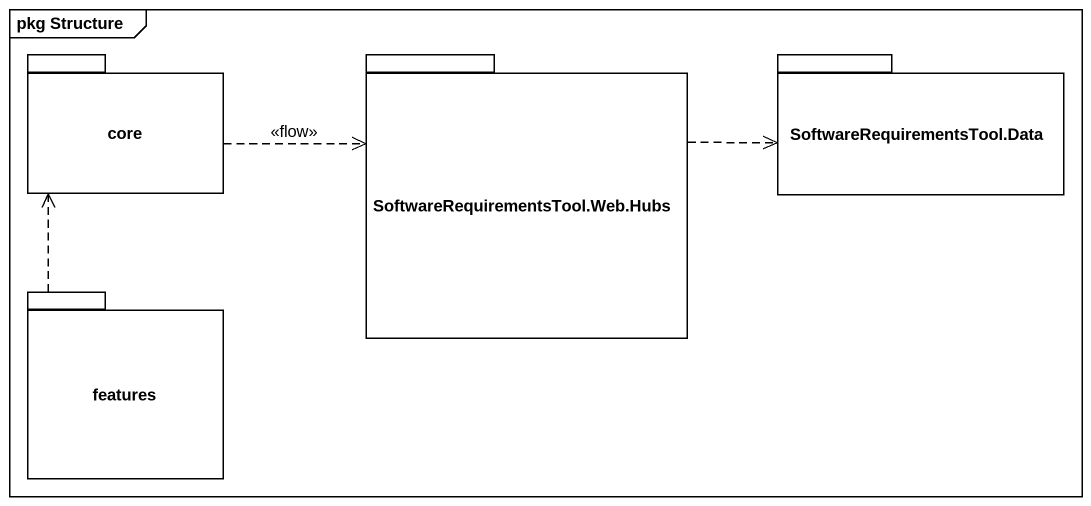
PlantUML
@startuml
mainframe pkg Structure
package core {
}
package "SoftwareRequirementsTool.Web.Hubs" as SoftwareRequirementsTool {
}
package "SoftwareRequirementsTool.Data" as SoftwareRequirementsTool_2 {
}
package features {
}
core .right.> SoftwareRequirementsTool : <<flow>>
SoftwareRequirementsTool .right.> SoftwareRequirementsTool_2
features .up.> core
@enduml
